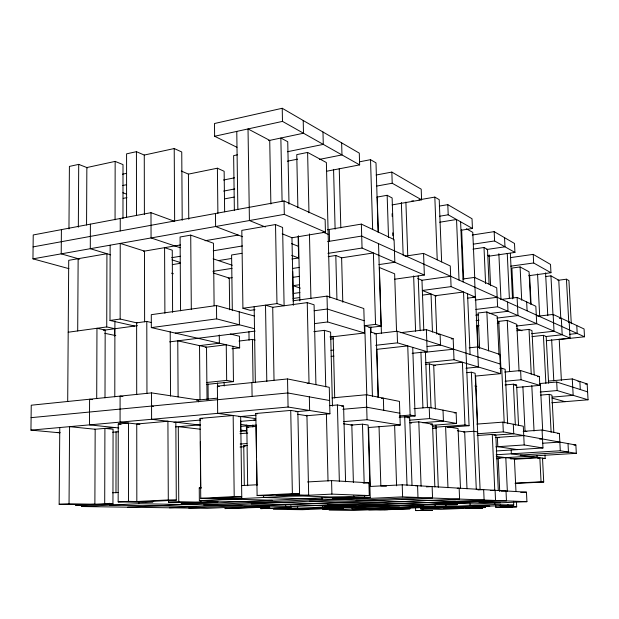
<?xml version="1.0" encoding="UTF-8"?>
<svg xmlns="http://www.w3.org/2000/svg" width="619" height="619" viewBox="0 0 619 619"><rect width="100%" height="100%" fill="white"/><g stroke="black" fill="none" stroke-linecap="round" stroke-linejoin="round"><path stroke-width="0.93" d="M115.985 492.964L116.063 431.714M118.159 501.877L118.244 423.984L128.489 423.071L128.497 501.351L118.159 501.877L142.857 502.38L153.025 501.877L128.497 501.351M137.101 322.948L120.156 319.04L120.225 243.406L144.475 251.113L144.622 321.818M120.233 230.933L120.248 218.507M122.972 218.499L123.003 164.608L115.157 161.397L86.853 167.548L86.559 225.022M126.578 217.323L126.586 153.845L136.428 151.678L144.42 155.129M104.704 503.734L104.913 428.394L113.076 429.238L112.944 503.881L83.89 505.336L75.495 505.205L104.704 503.734L112.944 503.881M104.998 397.855L105.176 330.043L96.966 328.279L96.703 398.644M114.902 328.72L106.739 326.94L106.925 253.72L68.724 260.328L67.695 401.561M134.625 326.043L109.989 320.464L110.151 245.186M109.718 503.247L109.71 505.127L195.952 506.543M114.631 336.016L114.639 328.31M114.794 396.849L114.91 321.083M115.064 219.807L115.157 161.397M90.397 224.148L90.289 248.706L110.646 254.842M77.7 330.925L78.141 258.696M78.334 227.181L78.714 164.375L69.405 166.418L68.957 228.953M426.367 486.867L432.132 486.573L432.557 498.016L207.241 508.338L81.484 506.52L81.491 504.671M69.042 503.789L69.583 426.661L95.171 429.246L94.877 504.23L69.042 503.789L59.153 504.292L59.78 427.536M61.405 229.634L61.211 253.852L79.704 259.144M59.966 432.836L30.95 430.128L31.244 405.213L151.523 392.887L198.482 399.99L198.498 401.909M68.933 268.661L32.954 258.85L33.233 234.957L150.99 212.688L174.45 221.285M326.847 171.192L359.631 164.878L359.291 153.133L282.225 108.279L214.483 123.521L214.623 136.257L236.969 147.314M214.623 136.257L282.481 121.386L359.631 164.878M182.21 220.287L181.746 151.972L174.218 148.545L144.266 155.06L144.397 214.437M268.576 140.621L303.488 133.224L303.209 120.488M122.492 174.202L126.206 173.421M237.356 154.843L233.634 155.617L234.369 210.483M122.485 185.545L126.206 184.779M287.363 151.748L323.28 144.389L322.979 132.002M224.635 211.806L224.14 171.285L217.385 168.206L188.424 174.117L188.764 219.265M329.757 297.84L326.375 162.542L307.604 152.429L296.756 154.634L297.886 207.767M287.332 161.211L297.6 159.153M123.227 198.374L126.957 197.631M319.389 159.4L341.967 154.92L341.642 142.865M223.513 180.005L234.547 177.823M359.461 161.822L370.526 159.679L375.996 162.859L378.155 232.017M223.652 191.085L234.694 188.957M224.844 198.831L234.168 197.066M376.097 175.03L391.842 172.082L421.199 189.166L421.593 199.805L392.09 204.904M33.093 246.888L284.036 200.951L325.137 219.528L325.447 232.195L291.959 237.75L282.21 233.804M376.445 186.118L392.214 183.239L421.593 199.805M377.002 197.097L387.154 195.302L392.129 197.979L393.522 239.979M32.954 258.85L284.299 214.367L325.447 232.195M214.112 305.709L213.447 243.228L190.722 235.127L180.083 236.992L180.57 310.854M242.919 308.262L276.972 303.596L284.106 305.763L282.597 227.467L275.517 224.542L241.812 230.376L242.919 308.262L250.285 310.351L254.982 309.709M411.496 201.129L413.36 200.811M418.955 199.844L434.824 197.097L439.219 199.658L441.641 261.914M143.476 251.283L180.469 244.954M205.067 240.737L238.176 235.073M439.281 206.088L447.8 204.649L472.026 218.747L472.444 228.465L461.078 230.253M327.397 229.773L361.357 224.109L394.079 239.522L394.837 262.255L378.89 264.607M171.61 257.705L180.446 256.243M213.246 250.803L242.478 245.952M439.676 216.209L448.21 214.808L472.444 228.465M172.361 264.615L180.253 263.33M241.897 253.318L231.599 254.989L232.318 310.653M439.668 222.236L456.536 219.497L459.019 280.059M327.66 241.565L361.705 236.063L584.514 336.782L584.073 328.975L553.146 314.413L537.779 316.216M218.43 260.591L231.599 258.471M212.936 271.354L232.032 268.367M291.92 259.013L298.59 257.968L298.134 236.45M327.954 253.38L362.053 248.049L424.355 275.037L423.558 253.403L404.988 256.181M328.194 256.653L335.8 255.477L341.796 257.899M472.243 235.027L494.171 231.638L514.497 243.468L514.931 252.42L488.577 256.227M228.218 278.241L232.171 277.637M292.833 268.422L299.495 267.408M473.589 244.118L494.596 240.953L514.931 252.42M472.916 249.14L484.004 247.492L487.509 249.387L489.056 284.005M292.88 277.335L299.526 276.353M486.797 249.488L504.98 246.803L504.547 237.681M299.681 284.709L293.035 285.668L300.347 288.129M510.296 257.643L533.222 254.37L550.523 264.437L550.956 272.724L528.711 275.718M293.29 293.476L299.96 292.539M394.551 279.231L424.355 275.037M109.989 320.464L120.156 319.04M254.424 316.061L216.488 305.546L151.291 314.676L151.33 327.606L239.654 347.855L239.491 336.256L230.283 334.005M510.706 266.17L533.655 262.974L550.956 272.724M417.74 278.473L421.972 280.26L450.671 276.283M530.661 304.091L529.052 271.772L520.092 266.944L511.898 268.073L513.329 298.01M293.073 298.474L299.697 297.553M293.251 300.749L327.025 296.106L363.817 308.533L364.529 332.983L330.066 337.084M68.206 332.225L106.739 326.94M151.462 322.545L146.788 321.447L136.629 322.839L136.706 394.643M463.105 278.968L474.549 277.405L496.74 287.858L497.599 306.769L570.06 338.16L569.178 321.965M103.272 330.298L137.464 325.664M315.922 384.639L314.081 304.796L307.248 302.621L272.716 307.303L274.024 380.035M474.549 277.405L475.392 297.151L451.081 286.62L422.344 290.473L436.31 296.122M151.33 327.606L216.635 318.87L254.355 328.674M545.788 276.538L550.941 275.85L558.764 280.198L560.814 318.623M422.661 295.101L431.041 293.994L432.472 332.07M314.189 310.746L327.343 309.013L364.173 320.743M557.858 280.322L566.431 279.2L568.931 280.624L571.291 323.729M175.309 333.107L239.414 324.789L239.236 311.852M467.74 298.134L475.392 297.151M475.191 300.099L497.173 297.298M500.995 299.472L517.097 297.437L535.837 306.266L536.712 323.714L516.277 326.051M169.629 341.858L255.167 331.088M314.483 323.621L327.66 321.965L364.529 332.983M475.833 309.454L497.599 306.769M199.248 345.665L219.366 343.205L219.273 334.964M313.841 331.645L324.379 330.353L330.608 332.124L332.457 406.079M238.996 341.061L252.42 339.421L255.113 340.079M364.243 325.749L375.555 324.364L381.095 326.128L378.519 243.662M499.015 354.803L497.258 316.255L486.859 311.953L478.092 313.021L479.632 348.667M205.291 347.321L226.252 344.783L226.678 380.391L233.464 381.629L233.007 346.331M368.916 327.606L381.095 326.128M475.779 315.172L478.619 314.831M489.049 313.57L507.998 311.272L507.565 302.002M231.986 348.768L239.654 347.855M476.088 320.565L479.036 320.216M496.856 318.096L517.971 315.589L517.097 297.437M330.678 339.08L333.548 338.74M374.402 333.912L397.127 331.227L500.214 364.042M400.532 332.682L426.367 329.656L453.17 338.701L454.013 359.724L500.655 373.667L499.781 354.439L477.535 346.934L469.156 347.832M519.078 371.377L516.826 324.348L507.24 320.387L498.759 321.377L500.903 368.328M477.079 325.617L478.998 325.393M497.243 323.265L499.162 323.041M559.421 318.476L561.309 318.259L562.191 334.747L546.074 336.504M438.182 334.508L440.094 334.291L440.504 345.038L427.118 346.508M330.964 350.369L333.834 350.045M375.694 345.309L397.506 342.841L427.18 351.708L426.367 329.656M516.85 330.763L529.028 329.393L531.976 330.616L534.189 374.982M451.259 338.918L453.17 338.701M531.597 333.695L554.02 331.211L553.146 314.413M331.134 356.405L333.927 356.095M532.023 336.597L543.42 335.343L546.19 336.488L548.596 383.192M569.542 334.314L577.202 333.479L576.761 325.532M412.115 353.333L427.18 351.708M424.951 352.288L453.588 349.201M546.237 340.713L570.06 338.16M559.042 339.514L584.514 336.782M206.584 382.496L226.678 380.391M206.823 384.399L233.464 381.629M425.33 362.695L454.013 359.724M425.593 364.343L429.377 363.949L435.42 365.636M255.755 418.606L217.671 413.36L217.37 386.14L287.526 378.944L329.277 387.324L329.927 413.763L306.134 415.782M307.156 383.447L309.036 383.262L307.248 302.621M465.983 368.251L478.394 367.013L477.535 346.934M499.835 368.413L501.715 368.235L505.143 369.295L507.65 423.659M466.687 372.669L471.361 372.212L475.144 373.288L480.089 489.497M196.587 400.176L217.71 398.133M31.097 417.655L287.796 392.964L329.602 400.516M504.756 372.058L520.61 370.533L539.373 376.507L539.822 385.374L516.393 387.471M475.477 376.081L500.655 373.667M537.501 376.685L539.373 376.507M505.181 381.234L521.059 379.764L539.822 385.374M332.078 397.909L366.332 394.752L399.448 401.391L400.238 425.052L368.591 427.512M504.972 384.956L513.422 384.19L516.625 385.103L518.552 425.562M548.318 381.095L572.273 378.921L587.16 383.95L588.05 399.789L551.8 402.76M514.753 385.273L516.625 385.103M539.745 383.548L556.69 382.016L587.601 391.858M381.42 398.334L383.347 398.164L383.726 410.296M30.95 430.128L288.075 407.039L329.927 413.763M577.968 381.652L579.856 381.482L580.297 389.537M329.803 405.638L337.394 404.965L343.591 406.056L345.58 481.768M585.264 384.113L587.16 383.95M272.306 500.229L200.742 498.295L200.038 418.413L233.162 415.496L234.206 496.6L241.781 496.825L208.533 498.504M255.825 413.492L290.721 410.42L297.847 411.534L299.557 493.916L264.53 495.68L257.102 495.44L255.825 413.492L257.666 413.763M341.703 406.226L343.591 406.056M57.11 432.573L59.989 432.317M94.575 429.3L114.747 427.536M173.954 422.359L200.626 420.03M238.772 416.695L256.003 415.187M295.921 411.705L309.639 410.505L309.338 396.856M540.17 392.02L557.139 390.55L588.05 399.789M342.864 409.283L366.696 407.217L399.843 413.206M540.596 395.1L549.169 394.373L551.908 395.146L553.843 432.619M112.666 432.263L118.438 431.768M175.556 426.909L200.602 424.773M240.505 421.377L255.701 420.084M414.003 408.648L429.222 407.364L456.133 412.757L456.559 423.45L431.9 425.338M552.264 397.104L573.171 395.34L572.273 378.921M240.451 426.414L256.63 425.075M247.677 485.706L246.826 427.156L256.088 426.398L256.568 457.24M399.727 415.914L410.118 415.063L415.125 415.968L412.726 347.383M343.545 421.632L367.059 419.721L400.238 425.052M399.162 417.26L415.125 415.968M454.207 412.919L456.133 412.757M240.056 431.358L246.664 430.824L246.579 425.091M407.782 417.84L409.693 417.686L412.022 485.582M240.071 433.664L247.732 433.052M409.623 420.177L429.632 418.583L456.559 423.45M350.965 425.091L362.486 424.177L368.104 425.036L370.224 497.467L338.446 498.968L332.589 498.782L364.576 497.258L370.224 497.467M409.786 422.545L418.808 421.841L432.526 424.193L434.855 486.975M422.522 422.707L443.428 421.082L443.011 410.126M430.754 424.332L432.526 424.193M436.039 427.156L464.97 424.967L469.07 425.71L463.523 292.006L435.289 295.712L436.751 334.105M476.901 424.1L502.868 422.135L523.295 426.228L524.192 444.96L542.971 447.978L542.066 429.996L523.163 431.342M432.828 428.441L436.573 428.155M447.026 427.373L469.07 425.71M240.211 444.032L246.927 443.529M244.312 485.219L243.754 445.765L247.569 445.487M240.048 447.011L244.389 446.694M463.476 432.031L473.845 431.281L477.644 431.93M477.311 433.757L503.317 431.892L575.871 444.999L576.32 453.332L496.384 458.215M477.11 435.513L492.283 434.437L495.811 435.049L498.295 490.511M493.931 435.18L513.747 433.78L513.298 424.224M495.301 437.563L523.744 435.583M557.495 433.602L559.39 433.47L560.296 450.764L576.32 453.332M539.691 439.165L542.523 438.979M542.584 443.243L559.839 442.105M495.896 446.825L524.192 444.96M573.968 445.123L575.871 444.999M496.291 450.965L542.971 447.978M496.144 454.764L560.296 450.764M520.277 455.042L568.459 452.071L568.01 443.583M496.477 458.756L498.349 458.64M510.69 458.965L537.153 457.371L537.068 455.584M514.103 459.29L539.853 457.743L541.052 481.799L543.714 482.023L542.515 458.106M537.772 458.393L539.667 458.277M542.252 458.648L545.146 458.47L544.968 454.965M112.542 492.778L118.152 492.461M485.195 505.731L485.273 507.534L199.357 500.678L199.248 487.958L201.16 487.849M241.387 485.621L257.666 484.716M307.542 481.946L331.575 480.607L368.901 482.82L369.272 495.556L127.669 507.193M363.206 483.13L368.901 482.82M369.798 486.488L402.218 484.801L526.467 492.167L526.924 501.676L474.301 503.92L263.632 497.498L263.601 495.626M415.635 485.807L417.57 485.714L417.98 497.452L356.149 500.314M168.298 499.935L136.83 501.529L136.745 424L167.911 421.245L168.298 499.935L176.291 500.129L175.835 422.197M200.742 498.295L234.206 496.6M257.102 495.44L292.377 493.653L299.557 493.916M145.001 501.707L176.291 500.129M515.217 483.099L541.052 481.799M515.147 483.454L543.714 482.023M81.484 506.52L138.741 503.688L292.4 506.559L459.584 499.061L459.151 488.174L457.248 488.275M168.6 500.291L168.616 502.202L178.759 501.7L200.912 502.195L200.896 500.268M199.357 500.678L331.908 494.109L369.272 495.556M477.938 489.908L483.663 489.629L484.112 500.013L273.35 509.29L302.382 509.708L506.466 500.887L506.009 490.96L501.243 491.184M490.325 490.534L495.092 490.31L495.54 500.462L440.148 502.876M203.705 504.903L322.128 499.278L322.081 497.421M169.382 507.789L402.613 496.856L526.924 501.676M520.772 492.438L526.467 492.167M188.756 508.067L241.758 505.615M250.293 507.441L224.883 508.594L255.871 507.534M290.907 507.603L260.792 508.625L290.907 507.603L290.868 505.677M288.168 509.507L387.223 505.181M429.694 504.485L455.87 503.355M423.891 506.063L329.146 510.095L353.906 510.451L494.805 504.539L513.739 505.119L513.561 501.297M457.186 502.744L457.255 504.64L448.829 505.003L309.322 501.228M387.509 508.346L435.134 506.334L435.072 504.547M383.888 509.638L410.095 508.764L380.244 510.01L368.746 509.832M420.696 507.131L420.758 508.965L513.739 505.119M485.273 507.534L440.96 509.344L420.758 508.965M500.322 505.003L500.415 506.915L516.687 506.837L516.463 502.024M415.659 510.567L432.472 510.443L415.659 510.567L415.566 507.704M495.718 505.406L495.804 507.301L503.363 506.992M509.151 507.139L516.687 506.837M59.153 504.292L85.136 504.717M282.558 507.975L297.662 508.222L297.623 506.311M387.633 509.7L352.11 509.12L352.064 507.348M274.279 508.338L289.499 508.578M399.015 508.555L322.514 507.123L322.468 505.359M327.497 504.988L342.338 505.313M168.616 502.202L190.938 502.674M251.167 503.959L333.602 505.708M374.774 506.574L399.464 507.1M443.336 508.029L462.911 508.447M495.804 507.301L511.998 507.216L500.415 506.915M489.807 506.11L470.131 505.576L470.053 503.804M417.059 504.748L457.255 504.64M219.505 497.947L241.781 498.581L240.675 416.525M325.137 497.684L343.15 498.28M276.082 495.099L353.813 497.769L353.759 495.858M401.824 499.425L455.584 501.274M478.936 502.071L500.33 502.806M287.758 494.511L308.68 495.262L306.931 415.179M199.248 487.958L201.175 488.035M386.418 486.217L380.855 485.915L379.037 426.468M243.754 445.765L245.604 445.951M118.786 427.961L89.476 424.874L89.593 399.232L92.424 399.611M118.244 423.984L121.069 424.294M139.902 424.348L120.071 422.127L120.094 396.106L122.918 396.508M200.262 429.191L178.295 426.677L178.759 501.7M200.579 425.16L151.601 419.295L151.523 392.887M246.664 430.824L240.721 430.12L240.659 420.874M499.966 458.315L498.218 458.099L499.726 491.602M246.826 427.156L248.706 427.389M240.543 424.417L249.999 425.624M200.038 418.413L202.614 418.746M496.221 456.404L514.428 458.741L515.967 491.447M151.562 406.072L153.442 406.327M253.844 419.937L255.732 420.193M545.146 458.47L511.348 453.82L511.178 450.044M343.444 423.783L352.76 425.16M517.445 449.611L497.808 446.694L497.39 437.416L499.262 437.734M297.499 414.281L306.939 415.72M409.817 422.777L411.666 423.087M432.604 426.584L436.279 427.195M457.34 430.723L464.668 431.946L466.997 488.755M217.37 386.14L219.265 386.465M409.693 417.686L404.702 416.811L407.016 485.288M526.854 431.551L525.036 431.211L522.893 386.774M542.066 429.996L559.39 433.47M104.75 333.285L115.784 335.614M474.881 385.993L476.738 386.473M330.167 336.349L331.985 336.86M552.163 398.11L565 401.677M272.886 307.357L265.505 305.167L266.804 381.521M171.525 273.196L173.405 273.76M370.719 332.039L376.197 333.703L378.147 397.452M171.997 259.864L180.284 262.495M213.276 272.987L229.278 278.078L229.68 309.81M180.175 247.732L151.067 237.944L150.99 212.688M213.129 258.812L232.257 265.242M122.864 192.733L126.423 194.08M242.609 236.752L215.613 226.523L215.474 213.501M291.673 255.345L298.59 257.968M476.429 325.37L478.201 326.043M78.714 164.375L87.596 167.842M291.433 243.561L298.343 246.3M265.373 226.995L249.418 220.542L248.026 128.938L269.722 140.381L270.867 204.022M497.397 320.828L499.177 321.547M516.803 328.674L521.972 330.763M181.259 171.03L188.3 174.063M323.017 232.125L328.171 234.346M472.986 296.865L475.593 297.994L477.729 347.514M423.558 253.403L450.261 265.969L451.081 286.62M487.656 255.291L489.25 256.134M466.316 228.751L472.777 232.349L474.742 278.07M566.431 279.2L568.784 322.553M559.197 339.127L561.387 380.391M556.69 382.016L557.139 390.55M550.941 275.85L553.007 315.133M551.653 339.684L553.796 380.832M545.571 272.863L547.784 315.636M549.169 394.373L551.119 432.31M543.42 335.343L545.873 383.293M537.555 273.931L539.722 316.649M540.317 383.494L542.701 430.754M533.222 254.37L533.655 262.974M529.624 275.115L531.063 304.061M529.028 329.393L531.241 374.17M531.806 385.668L534.042 431.017M526.653 301.94L527.094 310.831M520.092 266.944L521.709 300.215M520.61 370.533L521.059 379.764M510.358 253.264L512.524 298.838M507.255 253.395L509.375 298.312M513.422 384.19L515.356 425.168M507.24 320.387L509.623 371.338M498.86 253.658L500.964 299.379M501.715 368.235L504.222 422.97M505.808 457.634L507.348 491.238M507.967 504.678L508.052 506.605M494.171 231.638L494.596 240.953M502.868 422.135L503.317 431.892M489.196 254.912L490.581 285.769M484.004 247.492L485.606 283.649M486.859 311.953L488.584 350.919M492.283 434.437L494.759 490.302M494.728 502.752L494.805 504.539M477.071 325.501L478.023 347.685M475.601 376.514L477.62 424.023M471.361 372.212L476.29 489.304M467.538 293.746L470.092 354.455M461.635 229.889L463.708 279.633M460.606 221.795L463.097 281.9M464.97 424.967L462.393 362.231L433.71 365.156L435.358 409.035M460.482 488.399L458.075 428.572L445.603 426.437L447.97 487.718M447.8 204.649L448.21 214.808M434.824 197.097L437.231 259.833M445.881 504.841L445.943 506.59M435.962 425.253L438.291 487.246M429.377 363.949L431.017 408.169M429.222 407.364L429.632 418.583M425.4 351.46L427.458 407.867M421.972 280.26L423.798 330.384M418.181 276.043L420.154 330.794M420.912 352.033L422.924 407.921M422.661 508.361L422.731 510.28M413.639 275.942L415.597 331.25M418.808 421.841L421.09 486.225M405.894 202.103L407.751 255.523M410.118 415.063L407.743 345.897L376.839 349.34L378.317 397.413M401.352 202.459L403.162 255.33M391.842 172.082L392.214 183.239M397.127 331.227L397.506 342.841M402.218 484.801L402.613 496.856M396.547 331.335L394.636 273.807L379.37 267.493L381.428 333.393M392.121 213.687L392.214 216.557M392.756 232.837L392.848 235.707M387.154 195.302L388.531 237.642M394.628 425.33L396.593 485.822M377.219 197.059L378.333 232.52M370.526 159.679L372.661 229.432M375.555 324.364L373.381 252.954L341.618 257.829L342.794 302.227M370.943 326.863L371.114 332.651M372.437 396.268L370.379 327.428L364.769 325.679L366.796 395.139M368.584 427.28L370.317 486.464M361.357 224.109L362.053 248.049M366.332 394.752L367.059 419.721M362.486 424.177L364.165 482.835M364.521 495.339L364.576 497.258M351.824 425.021L353.395 482.456M339.243 168.631L340.821 227.916M333.571 169.374L335.119 229.169M335.8 255.477L336.945 299.658M337.394 404.965L339.351 481.42M333.169 336.318L334.724 398.048M329.285 229.456L329.579 241.255M327.025 296.106L327.66 321.965M331.575 480.607L331.908 494.109M324.379 330.353L325.749 386.821M326.399 413.662L328.031 481.064M307.604 152.429L308.974 212.781M309.454 233.905L310.916 298.451M298.482 235.723L299.867 300.927M292.717 271.478L293.329 301.368M291.959 237.75L293.344 305.291M289.003 204.123L287.742 141.728L280.864 138.022L282.086 201.167M290.721 410.42L292.377 493.653M282.225 108.279L282.481 121.386M284.036 200.951L284.299 214.367M287.526 378.944L288.075 407.039M285.73 505.607L285.769 507.51M275.517 224.542L276.972 303.596M256.63 461.093L257.009 485.188M254.154 306.722L255.345 382.697M252.42 339.421L253.078 382.48M252.823 425.013L252.854 426.948M251.887 382.604L252.095 396.4M248.939 331.614L249.07 340.21M246.385 425.663L246.494 433.315M236.775 131.398L237.851 209.408M224.124 382.209L224.171 386.039M217.385 168.206L217.896 213.307M217.548 382.96L217.594 386.821M216.488 305.546L216.635 318.87M208.03 383.942L208.185 399.332M207.032 399.866L206.522 347.174L177.769 340.837L178.11 396.903M199.527 345.634L200.007 399.75M200.378 441.68L200.788 487.78M190.722 235.127L191.31 309.353M183.17 502.713L183.178 504.516M174.218 148.545L174.651 221.354M172.608 312.324L172.26 250.2L164.584 247.67L164.894 313.253M170.202 331.753L170.542 396.067M146.788 321.447L146.958 393.591M138.741 501.785L138.741 503.688M136.428 151.678L136.505 215.451M210.986 501.7L181.05 503.162L188.284 503.309L218.043 501.862L210.986 501.7M253.272 506.953L244.621 507.348L269.884 507.24L253.272 506.953M351.143 504.926L324.929 506.087L355.894 505.034L351.143 504.926M330.5 508.764L322.607 509.104L343.638 508.98L330.5 508.764M448.504 507.17L425.307 508.129L451.924 507.247L448.504 507.17M473.411 508.214L466.037 508.516L482.464 508.416L473.411 508.214"/></g></svg>
